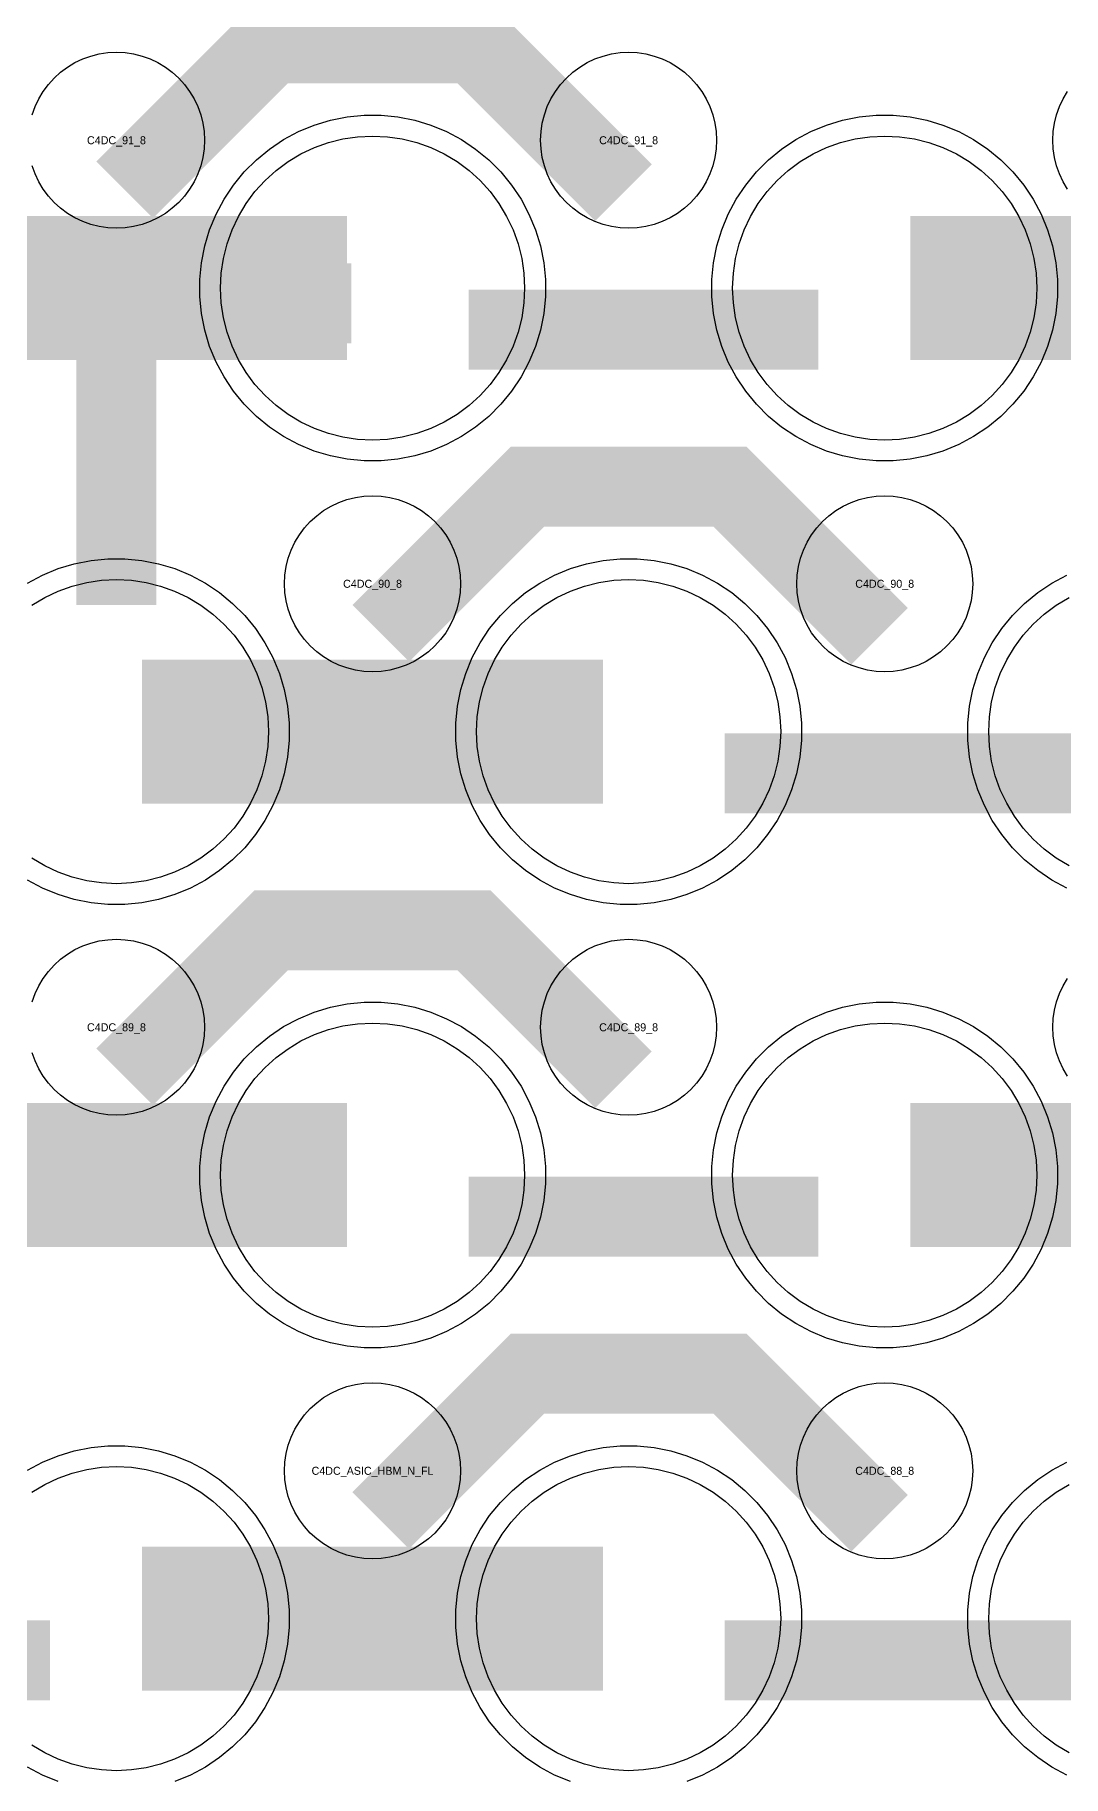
# Model space of a CAD drawing. Extents: x -11880 to 11880, y -14992 to 14992.
# Drawn here: x -9466 to -9144, y -2695 to -2151 of the extents above; entities that cross this region are included whole.
import ezdxf
from ezdxf.enums import TextEntityAlignment as Align

# ---------------------------------------------------------------- set-up
doc = ezdxf.new("R2010")
doc.units = 0
doc.header["$MEASUREMENT"] = 0
for name, color, linetype in [('GDS_775_DT_237', 138, 'CONTINUOUS'), ('RDL1_FS', 34, 'CONTINUOUS'), ('RDL_BS', 160, 'CONTINUOUS')]:
    doc.layers.add(name, color=color, linetype=linetype)

msp = doc.modelspace()

# ---------------------------------------------------------------- linework, layer by layer
at = {"layer": 'RDL1_FS', "color": 11, "true_color": 0xf27172}
for points in [[(-9360, -2277.744), (-9364.657, -2277.515), (-9369.268, -2276.831), (-9373.791, -2275.699), (-9378.181, -2274.127), (-9382.395, -2272.135), (-9386.395, -2269.737), (-9390.14, -2266.959), (-9393.594, -2263.829), (-9396.724, -2260.375), (-9399.502, -2256.63), (-9401.9, -2252.63), (-9403.892, -2248.416), (-9405.464, -2244.026), (-9406.596, -2239.503), (-9407.28, -2234.892), (-9407.509, -2230.235), (-9407.28, -2225.578), (-9406.596, -2220.967), (-9405.464, -2216.444), (-9403.892, -2212.054), (-9401.9, -2207.84), (-9399.502, -2203.84), (-9396.724, -2200.095), (-9393.594, -2196.641), (-9390.14, -2193.511), (-9386.395, -2190.733), (-9382.395, -2188.335), (-9378.181, -2186.343), (-9373.791, -2184.771), (-9369.268, -2183.639), (-9364.657, -2182.955), (-9360, -2182.726), (-9355.343, -2182.955), (-9350.732, -2183.639), (-9346.209, -2184.771), (-9341.819, -2186.343), (-9337.605, -2188.335), (-9333.605, -2190.733), (-9329.86, -2193.511), (-9326.406, -2196.641), (-9323.276, -2200.095), (-9320.498, -2203.84), (-9318.1, -2207.84), (-9316.108, -2212.054), (-9314.536, -2216.444), (-9313.404, -2220.967), (-9312.72, -2225.578), (-9312.491, -2230.235), (-9312.72, -2234.892), (-9313.404, -2239.503), (-9314.536, -2244.026), (-9316.108, -2248.416), (-9318.1, -2252.63), (-9320.498, -2256.63), (-9323.276, -2260.375), (-9326.406, -2263.829), (-9329.86, -2266.959), (-9333.605, -2269.737), (-9337.605, -2272.135), (-9341.819, -2274.127), (-9346.209, -2275.699), (-9350.732, -2276.831), (-9355.343, -2277.515)], [(-9200, -2277.744), (-9204.657, -2277.515), (-9209.268, -2276.831), (-9213.791, -2275.699), (-9218.181, -2274.127), (-9222.395, -2272.135), (-9226.395, -2269.737), (-9230.14, -2266.959), (-9233.594, -2263.829), (-9236.724, -2260.375), (-9239.502, -2256.63), (-9241.9, -2252.63), (-9243.892, -2248.416), (-9245.464, -2244.026), (-9246.596, -2239.503), (-9247.28, -2234.892), (-9247.509, -2230.235), (-9247.28, -2225.578), (-9246.596, -2220.967), (-9245.464, -2216.444), (-9243.892, -2212.054), (-9241.9, -2207.84), (-9239.502, -2203.84), (-9236.724, -2200.095), (-9233.594, -2196.641), (-9230.14, -2193.511), (-9226.395, -2190.733), (-9222.395, -2188.335), (-9218.181, -2186.343), (-9213.791, -2184.771), (-9209.268, -2183.639), (-9204.657, -2182.955), (-9200, -2182.726), (-9195.343, -2182.955), (-9190.732, -2183.639), (-9186.209, -2184.771), (-9181.819, -2186.343), (-9177.605, -2188.335), (-9173.605, -2190.733), (-9169.86, -2193.511), (-9166.406, -2196.641), (-9163.276, -2200.095), (-9160.498, -2203.84), (-9158.1, -2207.84), (-9156.108, -2212.054), (-9154.536, -2216.444), (-9153.404, -2220.967), (-9152.72, -2225.578), (-9152.491, -2230.235), (-9152.72, -2234.892), (-9153.404, -2239.503), (-9154.536, -2244.026), (-9156.108, -2248.416), (-9158.1, -2252.63), (-9160.498, -2256.63), (-9163.276, -2260.375), (-9166.406, -2263.829), (-9169.86, -2266.959), (-9173.605, -2269.737), (-9177.605, -2272.135), (-9181.819, -2274.127), (-9186.209, -2275.699), (-9190.732, -2276.831), (-9195.343, -2277.515)], [(-9280, -2416.309), (-9284.657, -2416.08), (-9289.268, -2415.396), (-9293.791, -2414.264), (-9298.181, -2412.692), (-9302.395, -2410.7), (-9306.395, -2408.302), (-9310.14, -2405.524), (-9313.594, -2402.394), (-9316.724, -2398.94), (-9319.502, -2395.195), (-9321.9, -2391.195), (-9323.892, -2386.981), (-9325.464, -2382.591), (-9326.596, -2378.068), (-9327.28, -2373.457), (-9327.509, -2368.8), (-9327.28, -2364.143), (-9326.596, -2359.532), (-9325.464, -2355.009), (-9323.892, -2350.619), (-9321.9, -2346.405), (-9319.502, -2342.405), (-9316.724, -2338.66), (-9313.594, -2335.206), (-9310.14, -2332.076), (-9306.395, -2329.298), (-9302.395, -2326.9), (-9298.181, -2324.908), (-9293.791, -2323.336), (-9289.268, -2322.204), (-9284.657, -2321.52), (-9280, -2321.291), (-9275.343, -2321.52), (-9270.732, -2322.204), (-9266.209, -2323.336), (-9261.819, -2324.908), (-9257.605, -2326.9), (-9253.605, -2329.298), (-9249.86, -2332.076), (-9246.406, -2335.206), (-9243.276, -2338.66), (-9240.498, -2342.405), (-9238.1, -2346.405), (-9236.108, -2350.619), (-9234.536, -2355.009), (-9233.404, -2359.532), (-9232.72, -2364.143), (-9232.491, -2368.8), (-9232.72, -2373.457), (-9233.404, -2378.068), (-9234.536, -2382.591), (-9236.108, -2386.981), (-9238.1, -2391.195), (-9240.498, -2395.195), (-9243.276, -2398.94), (-9246.406, -2402.394), (-9249.86, -2405.524), (-9253.605, -2408.302), (-9257.605, -2410.7), (-9261.819, -2412.692), (-9266.209, -2414.264), (-9270.732, -2415.396), (-9275.343, -2416.08)]]:
    msp.add_lwpolyline(points, close=True, dxfattribs=at)
for points in [[(-9511.998, -2230.235, 45, 45, 0), (-9439.998, -2230.235, 45, 45, 0)], [(-9439.998, -2230.235, 45, 45, 0), (-9367.998, -2230.235, 45, 45, 0)], [(-9191.998, -2230.235, 45, 45, 0), (-9119.998, -2230.235, 45, 45, 0)], [(-9431.998, -2368.8, 45, 45, 0), (-9359.998, -2368.8, 45, 45, 0)], [(-9359.998, -2368.8, 45, 45, 0), (-9287.998, -2368.8, 45, 45, 0)]]:
    msp.add_lwpolyline(points, format="xyseb", dxfattribs=at)
for points in [[(-9466.395, -2329.298), (-9462.395, -2326.9), (-9458.181, -2324.908), (-9453.791, -2323.336), (-9449.268, -2322.204), (-9444.657, -2321.52), (-9440, -2321.291), (-9435.343, -2321.52), (-9430.732, -2322.204), (-9426.209, -2323.336), (-9421.819, -2324.908), (-9417.605, -2326.9), (-9413.605, -2329.298), (-9409.86, -2332.076), (-9406.406, -2335.206), (-9403.276, -2338.66), (-9400.498, -2342.405), (-9398.1, -2346.405), (-9396.108, -2350.619), (-9394.536, -2355.009), (-9393.404, -2359.532), (-9392.72, -2364.143), (-9392.491, -2368.8), (-9392.72, -2373.457), (-9393.404, -2378.068), (-9394.536, -2382.591), (-9396.108, -2386.981), (-9398.1, -2391.195), (-9400.498, -2395.195), (-9403.276, -2398.94), (-9406.406, -2402.394), (-9409.86, -2405.524), (-9413.605, -2408.302), (-9417.605, -2410.7), (-9421.819, -2412.692), (-9426.209, -2414.264), (-9430.732, -2415.396), (-9435.343, -2416.08), (-9440, -2416.309), (-9444.657, -2416.08), (-9449.268, -2415.396), (-9453.791, -2414.264), (-9458.181, -2412.692), (-9462.395, -2410.7), (-9466.395, -2408.302)], [(-9142.395, -2410.7), (-9146.395, -2408.302), (-9150.14, -2405.524), (-9153.594, -2402.394), (-9156.724, -2398.94), (-9159.502, -2395.195), (-9161.9, -2391.195), (-9163.892, -2386.981), (-9165.464, -2382.591), (-9166.596, -2378.068), (-9167.28, -2373.457), (-9167.509, -2368.8), (-9167.28, -2364.143), (-9166.596, -2359.532), (-9165.464, -2355.009), (-9163.892, -2350.619), (-9161.9, -2346.405), (-9159.502, -2342.405), (-9156.724, -2338.66), (-9153.594, -2335.206), (-9150.14, -2332.076), (-9146.395, -2329.298), (-9142.395, -2326.9)]]:
    msp.add_lwpolyline(points, dxfattribs=at)
at = {"layer": 'RDL1_FS'}
for points in [[(-9360, -2554.869), (-9364.657, -2554.64), (-9369.268, -2553.956), (-9373.791, -2552.824), (-9378.181, -2551.252), (-9382.395, -2549.26), (-9386.395, -2546.862), (-9390.14, -2544.084), (-9393.594, -2540.954), (-9396.724, -2537.5), (-9399.502, -2533.755), (-9401.9, -2529.755), (-9403.892, -2525.541), (-9405.464, -2521.151), (-9406.596, -2516.628), (-9407.28, -2512.017), (-9407.509, -2507.36), (-9407.28, -2502.703), (-9406.596, -2498.092), (-9405.464, -2493.569), (-9403.892, -2489.179), (-9401.9, -2484.965), (-9399.502, -2480.965), (-9396.724, -2477.22), (-9393.594, -2473.766), (-9390.14, -2470.636), (-9386.395, -2467.858), (-9382.395, -2465.46), (-9378.181, -2463.468), (-9373.791, -2461.896), (-9369.268, -2460.764), (-9364.657, -2460.08), (-9360, -2459.851), (-9355.343, -2460.08), (-9350.732, -2460.764), (-9346.209, -2461.896), (-9341.819, -2463.468), (-9337.605, -2465.46), (-9333.605, -2467.858), (-9329.86, -2470.636), (-9326.406, -2473.766), (-9323.276, -2477.22), (-9320.498, -2480.965), (-9318.1, -2484.965), (-9316.108, -2489.179), (-9314.536, -2493.569), (-9313.404, -2498.092), (-9312.72, -2502.703), (-9312.491, -2507.36), (-9312.72, -2512.017), (-9313.404, -2516.628), (-9314.536, -2521.151), (-9316.108, -2525.541), (-9318.1, -2529.755), (-9320.498, -2533.755), (-9323.276, -2537.5), (-9326.406, -2540.954), (-9329.86, -2544.084), (-9333.605, -2546.862), (-9337.605, -2549.26), (-9341.819, -2551.252), (-9346.209, -2552.824), (-9350.732, -2553.956), (-9355.343, -2554.64)], [(-9200, -2554.869), (-9204.657, -2554.64), (-9209.268, -2553.956), (-9213.791, -2552.824), (-9218.181, -2551.252), (-9222.395, -2549.26), (-9226.395, -2546.862), (-9230.14, -2544.084), (-9233.594, -2540.954), (-9236.724, -2537.5), (-9239.502, -2533.755), (-9241.9, -2529.755), (-9243.892, -2525.541), (-9245.464, -2521.151), (-9246.596, -2516.628), (-9247.28, -2512.017), (-9247.509, -2507.36), (-9247.28, -2502.703), (-9246.596, -2498.092), (-9245.464, -2493.569), (-9243.892, -2489.179), (-9241.9, -2484.965), (-9239.502, -2480.965), (-9236.724, -2477.22), (-9233.594, -2473.766), (-9230.14, -2470.636), (-9226.395, -2467.858), (-9222.395, -2465.46), (-9218.181, -2463.468), (-9213.791, -2461.896), (-9209.268, -2460.764), (-9204.657, -2460.08), (-9200, -2459.851), (-9195.343, -2460.08), (-9190.732, -2460.764), (-9186.209, -2461.896), (-9181.819, -2463.468), (-9177.605, -2465.46), (-9173.605, -2467.858), (-9169.86, -2470.636), (-9166.406, -2473.766), (-9163.276, -2477.22), (-9160.498, -2480.965), (-9158.1, -2484.965), (-9156.108, -2489.179), (-9154.536, -2493.569), (-9153.404, -2498.092), (-9152.72, -2502.703), (-9152.491, -2507.36), (-9152.72, -2512.017), (-9153.404, -2516.628), (-9154.536, -2521.151), (-9156.108, -2525.541), (-9158.1, -2529.755), (-9160.498, -2533.755), (-9163.276, -2537.5), (-9166.406, -2540.954), (-9169.86, -2544.084), (-9173.605, -2546.862), (-9177.605, -2549.26), (-9181.819, -2551.252), (-9186.209, -2552.824), (-9190.732, -2553.956), (-9195.343, -2554.64)], [(-9280, -2693.434), (-9284.657, -2693.205), (-9289.268, -2692.521), (-9293.791, -2691.389), (-9298.181, -2689.817), (-9302.395, -2687.825), (-9306.395, -2685.427), (-9310.14, -2682.649), (-9313.594, -2679.519), (-9316.724, -2676.065), (-9319.502, -2672.32), (-9321.9, -2668.32), (-9323.892, -2664.106), (-9325.464, -2659.716), (-9326.596, -2655.193), (-9327.28, -2650.582), (-9327.509, -2645.925), (-9327.28, -2641.268), (-9326.596, -2636.657), (-9325.464, -2632.134), (-9323.892, -2627.744), (-9321.9, -2623.53), (-9319.502, -2619.53), (-9316.724, -2615.785), (-9313.594, -2612.331), (-9310.14, -2609.201), (-9306.395, -2606.423), (-9302.395, -2604.025), (-9298.181, -2602.033), (-9293.791, -2600.461), (-9289.268, -2599.329), (-9284.657, -2598.645), (-9280, -2598.416), (-9275.343, -2598.645), (-9270.732, -2599.329), (-9266.209, -2600.461), (-9261.819, -2602.033), (-9257.605, -2604.025), (-9253.605, -2606.423), (-9249.86, -2609.201), (-9246.406, -2612.331), (-9243.276, -2615.785), (-9240.498, -2619.53), (-9238.1, -2623.53), (-9236.108, -2627.744), (-9234.536, -2632.134), (-9233.404, -2636.657), (-9232.72, -2641.268), (-9232.491, -2645.925), (-9232.72, -2650.582), (-9233.404, -2655.193), (-9234.536, -2659.716), (-9236.108, -2664.106), (-9238.1, -2668.32), (-9240.498, -2672.32), (-9243.276, -2676.065), (-9246.406, -2679.519), (-9249.86, -2682.649), (-9253.605, -2685.427), (-9257.605, -2687.825), (-9261.819, -2689.817), (-9266.209, -2691.389), (-9270.732, -2692.521), (-9275.343, -2693.205)]]:
    msp.add_lwpolyline(points, close=True, dxfattribs=at)
for points in [[(-9511.998, -2507.36, 45, 45, 0), (-9439.998, -2507.36, 45, 45, 0)], [(-9439.998, -2507.36, 45, 45, 0), (-9367.998, -2507.36, 45, 45, 0)], [(-9191.998, -2507.36, 45, 45, 0), (-9119.998, -2507.36, 45, 45, 0)], [(-9431.998, -2645.925, 45, 45, 0), (-9359.998, -2645.925, 45, 45, 0)], [(-9359.998, -2645.925, 45, 45, 0), (-9287.998, -2645.925, 45, 45, 0)]]:
    msp.add_lwpolyline(points, format="xyseb", dxfattribs=at)
for points in [[(-9466.395, -2606.423), (-9462.395, -2604.025), (-9458.181, -2602.033), (-9453.791, -2600.461), (-9449.268, -2599.329), (-9444.657, -2598.645), (-9440, -2598.416), (-9435.343, -2598.645), (-9430.732, -2599.329), (-9426.209, -2600.461), (-9421.819, -2602.033), (-9417.605, -2604.025), (-9413.605, -2606.423), (-9409.86, -2609.201), (-9406.406, -2612.331), (-9403.276, -2615.785), (-9400.498, -2619.53), (-9398.1, -2623.53), (-9396.108, -2627.744), (-9394.536, -2632.134), (-9393.404, -2636.657), (-9392.72, -2641.268), (-9392.491, -2645.925), (-9392.72, -2650.582), (-9393.404, -2655.193), (-9394.536, -2659.716), (-9396.108, -2664.106), (-9398.1, -2668.32), (-9400.498, -2672.32), (-9403.276, -2676.065), (-9406.406, -2679.519), (-9409.86, -2682.649), (-9413.605, -2685.427), (-9417.605, -2687.825), (-9421.819, -2689.817), (-9426.209, -2691.389), (-9430.732, -2692.521), (-9435.343, -2693.205), (-9440, -2693.434), (-9444.657, -2693.205), (-9449.268, -2692.521), (-9453.791, -2691.389), (-9458.181, -2689.817), (-9462.395, -2687.825), (-9466.395, -2685.427)], [(-9142.395, -2687.825), (-9146.395, -2685.427), (-9150.14, -2682.649), (-9153.594, -2679.519), (-9156.724, -2676.065), (-9159.502, -2672.32), (-9161.9, -2668.32), (-9163.892, -2664.106), (-9165.464, -2659.716), (-9166.596, -2655.193), (-9167.28, -2650.582), (-9167.509, -2645.925), (-9167.28, -2641.268), (-9166.596, -2636.657), (-9165.464, -2632.134), (-9163.892, -2627.744), (-9161.9, -2623.53), (-9159.502, -2619.53), (-9156.724, -2615.785), (-9153.594, -2612.331), (-9150.14, -2609.201), (-9146.395, -2606.423), (-9142.395, -2604.025)]]:
    msp.add_lwpolyline(points, dxfattribs=at)
at = {"layer": 'RDL_BS'}
for points in [[(-9437.438, -2199.549, 25, 25, 0), (-9391.623, -2153.734, 25, 25, 0), (-9358.07, -2153.734, 25, 25, 0)], [(-9281.599, -2200.448, 25, 25, 0), (-9328.313, -2153.734, 25, 25, 0), (-9358.071, -2153.734, 25, 25, 0)], [(-9357.438, -2338.114, 25, 25, 0), (-9311.623, -2292.299, 25, 25, 0), (-9278.07, -2292.299, 25, 25, 0)], [(-9201.599, -2339.013, 25, 25, 0), (-9248.313, -2292.299, 25, 25, 0), (-9278.071, -2292.299, 25, 25, 0)], [(-9437.438, -2476.674, 25, 25, 0), (-9391.623, -2430.859, 25, 25, 0), (-9358.07, -2430.859, 25, 25, 0)], [(-9281.599, -2477.573, 25, 25, 0), (-9328.313, -2430.859, 25, 25, 0), (-9358.071, -2430.859, 25, 25, 0)], [(-9329.984, -2520.373, 25, 25, 0), (-9220.719, -2520.373, 25, 25, 0)], [(-9357.438, -2615.239, 25, 25, 0), (-9311.623, -2569.424, 25, 25, 0), (-9278.07, -2569.424, 25, 25, 0)], [(-9201.599, -2616.138, 25, 25, 0), (-9248.313, -2569.424, 25, 25, 0), (-9278.071, -2569.424, 25, 25, 0)], [(-9569.984, -2658.938, 25, 25, 0), (-9460.719, -2658.938, 25, 25, 0)], [(-9249.984, -2658.938, 25, 25, 0), (-9140.719, -2658.938, 25, 25, 0)]]:
    msp.add_lwpolyline(points, format="xyseb", dxfattribs=at)
for points in [[(-9466.309, -2176.063), (-9465.402, -2173.528), (-9464.25, -2171.091), (-9462.857, -2168.767), (-9461.254, -2166.604), (-9459.442, -2164.605), (-9457.443, -2162.793), (-9455.28, -2161.19), (-9452.956, -2159.797), (-9450.519, -2158.645), (-9447.984, -2157.738), (-9445.365, -2157.081), (-9442.693, -2156.685), (-9440, -2156.553), (-9437.307, -2156.685), (-9434.635, -2157.081), (-9432.016, -2157.738), (-9429.481, -2158.645), (-9427.044, -2159.797), (-9424.72, -2161.19), (-9422.557, -2162.793), (-9420.558, -2164.605), (-9418.746, -2166.604), (-9417.143, -2168.767), (-9415.75, -2171.091), (-9414.598, -2173.528), (-9413.691, -2176.063), (-9413.034, -2178.682), (-9412.638, -2181.354), (-9412.506, -2184.047), (-9412.638, -2186.74), (-9413.034, -2189.412), (-9413.691, -2192.031), (-9414.598, -2194.566), (-9415.75, -2197.003), (-9417.143, -2199.327), (-9418.746, -2201.49), (-9420.558, -2203.489), (-9422.557, -2205.301), (-9424.72, -2206.904), (-9427.044, -2208.297), (-9429.481, -2209.449), (-9432.016, -2210.356), (-9434.635, -2211.013), (-9437.307, -2211.409), (-9440, -2211.541), (-9442.693, -2211.409), (-9445.365, -2211.013), (-9447.984, -2210.356), (-9450.519, -2209.449), (-9452.956, -2208.297), (-9455.28, -2206.904), (-9457.443, -2205.301), (-9459.442, -2203.489), (-9461.254, -2201.49), (-9462.857, -2199.327), (-9464.25, -2197.003), (-9465.402, -2194.566), (-9466.309, -2192.031)], [(-9142.857, -2199.327), (-9144.25, -2197.003), (-9145.402, -2194.566), (-9146.309, -2192.031), (-9146.966, -2189.412), (-9147.362, -2186.74), (-9147.494, -2184.047), (-9147.362, -2181.354), (-9146.966, -2178.682), (-9146.309, -2176.063), (-9145.402, -2173.528), (-9144.25, -2171.091), (-9142.857, -2168.767)], [(-9466.309, -2453.188), (-9465.402, -2450.653), (-9464.25, -2448.216), (-9462.857, -2445.892), (-9461.254, -2443.729), (-9459.442, -2441.73), (-9457.443, -2439.918), (-9455.28, -2438.315), (-9452.956, -2436.922), (-9450.519, -2435.77), (-9447.984, -2434.863), (-9445.365, -2434.206), (-9442.693, -2433.81), (-9440, -2433.678), (-9437.307, -2433.81), (-9434.635, -2434.206), (-9432.016, -2434.863), (-9429.481, -2435.77), (-9427.044, -2436.922), (-9424.72, -2438.315), (-9422.557, -2439.918), (-9420.558, -2441.73), (-9418.746, -2443.729), (-9417.143, -2445.892), (-9415.75, -2448.216), (-9414.598, -2450.653), (-9413.691, -2453.188), (-9413.034, -2455.807), (-9412.638, -2458.479), (-9412.506, -2461.172), (-9412.638, -2463.865), (-9413.034, -2466.537), (-9413.691, -2469.156), (-9414.598, -2471.691), (-9415.75, -2474.128), (-9417.143, -2476.452), (-9418.746, -2478.615), (-9420.558, -2480.614), (-9422.557, -2482.426), (-9424.72, -2484.029), (-9427.044, -2485.422), (-9429.481, -2486.574), (-9432.016, -2487.481), (-9434.635, -2488.138), (-9437.307, -2488.534), (-9440, -2488.666), (-9442.693, -2488.534), (-9445.365, -2488.138), (-9447.984, -2487.481), (-9450.519, -2486.574), (-9452.956, -2485.422), (-9455.28, -2484.029), (-9457.443, -2482.426), (-9459.442, -2480.614), (-9461.254, -2478.615), (-9462.857, -2476.452), (-9464.25, -2474.128), (-9465.402, -2471.691), (-9466.309, -2469.156)], [(-9142.857, -2476.452), (-9144.25, -2474.128), (-9145.402, -2471.691), (-9146.309, -2469.156), (-9146.966, -2466.537), (-9147.362, -2463.865), (-9147.494, -2461.172), (-9147.362, -2458.479), (-9146.966, -2455.807), (-9146.309, -2453.188), (-9145.402, -2450.653), (-9144.25, -2448.216), (-9142.857, -2445.892)], [(-9467.777, -2599.542), (-9463.115, -2597.05), (-9458.205, -2595.019), (-9453.165, -2593.488), (-9447.938, -2592.442), (-9442.644, -2591.925), (-9437.356, -2591.925), (-9432.062, -2592.442), (-9426.835, -2593.488), (-9421.795, -2595.019), (-9416.885, -2597.05), (-9412.223, -2599.542), (-9407.809, -2602.489), (-9403.708, -2605.851), (-9399.926, -2609.633), (-9396.564, -2613.734), (-9393.617, -2618.148), (-9391.125, -2622.81), (-9389.094, -2627.72), (-9387.563, -2632.76), (-9386.517, -2637.987), (-9386, -2643.281), (-9386, -2648.569), (-9386.517, -2653.863), (-9387.563, -2659.09), (-9389.094, -2664.13), (-9391.125, -2669.04), (-9393.617, -2673.702), (-9396.564, -2678.116), (-9399.926, -2682.217), (-9403.708, -2685.999), (-9407.809, -2689.361), (-9412.223, -2692.308), (-9416.885, -2694.8), (-9421.795, -2696.831)], [(-9298.205, -2696.831), (-9303.115, -2694.8), (-9307.777, -2692.308), (-9312.191, -2689.361), (-9316.292, -2685.999), (-9320.074, -2682.217), (-9323.436, -2678.116), (-9326.383, -2673.702), (-9328.875, -2669.04), (-9330.906, -2664.13), (-9332.437, -2659.09), (-9333.483, -2653.863), (-9334, -2648.569), (-9334, -2643.281), (-9333.483, -2637.987), (-9332.437, -2632.76), (-9330.906, -2627.72), (-9328.875, -2622.81), (-9326.383, -2618.148), (-9323.436, -2613.734), (-9320.074, -2609.633), (-9316.292, -2605.851), (-9312.191, -2602.489), (-9307.777, -2599.542), (-9303.115, -2597.05), (-9298.205, -2595.019), (-9293.165, -2593.488), (-9287.938, -2592.442), (-9282.644, -2591.925), (-9277.356, -2591.925), (-9272.062, -2592.442), (-9266.835, -2593.488), (-9261.795, -2595.019), (-9256.885, -2597.05), (-9252.223, -2599.542), (-9247.809, -2602.489), (-9243.708, -2605.851), (-9239.926, -2609.633), (-9236.564, -2613.734), (-9233.617, -2618.148), (-9231.125, -2622.81), (-9229.094, -2627.72), (-9227.563, -2632.76), (-9226.517, -2637.987), (-9226, -2643.281), (-9226, -2648.569), (-9226.517, -2653.863), (-9227.563, -2659.09), (-9229.094, -2664.13), (-9231.125, -2669.04), (-9233.617, -2673.702), (-9236.564, -2678.116), (-9239.926, -2682.217), (-9243.708, -2685.999), (-9247.809, -2689.361), (-9252.223, -2692.308), (-9256.885, -2694.8), (-9261.795, -2696.831)], [(-9143.115, -2694.8), (-9147.777, -2692.308), (-9152.191, -2689.361), (-9156.292, -2685.999), (-9160.074, -2682.217), (-9163.436, -2678.116), (-9166.383, -2673.702), (-9168.875, -2669.04), (-9170.906, -2664.13), (-9172.437, -2659.09), (-9173.483, -2653.863), (-9174, -2648.569), (-9174, -2643.281), (-9173.483, -2637.987), (-9172.437, -2632.76), (-9170.906, -2627.72), (-9168.875, -2622.81), (-9166.383, -2618.148), (-9163.436, -2613.734), (-9160.074, -2609.633), (-9156.292, -2605.851), (-9152.191, -2602.489), (-9147.777, -2599.542), (-9143.115, -2597.05)], [(-9458.205, -2696.831), (-9463.115, -2694.8), (-9467.777, -2692.308)]]:
    msp.add_lwpolyline(points, dxfattribs=at)
for points in [[(-9280, -2211.541), (-9282.693, -2211.409), (-9285.365, -2211.013), (-9287.984, -2210.356), (-9290.519, -2209.449), (-9292.956, -2208.297), (-9295.28, -2206.904), (-9297.443, -2205.301), (-9299.442, -2203.489), (-9301.254, -2201.49), (-9302.857, -2199.327), (-9304.25, -2197.003), (-9305.402, -2194.566), (-9306.309, -2192.031), (-9306.966, -2189.412), (-9307.362, -2186.74), (-9307.494, -2184.047), (-9307.362, -2181.354), (-9306.966, -2178.682), (-9306.309, -2176.063), (-9305.402, -2173.528), (-9304.25, -2171.091), (-9302.857, -2168.767), (-9301.254, -2166.604), (-9299.442, -2164.605), (-9297.443, -2162.793), (-9295.28, -2161.19), (-9292.956, -2159.797), (-9290.519, -2158.645), (-9287.984, -2157.738), (-9285.365, -2157.081), (-9282.693, -2156.685), (-9280, -2156.553), (-9277.307, -2156.685), (-9274.635, -2157.081), (-9272.016, -2157.738), (-9269.481, -2158.645), (-9267.044, -2159.797), (-9264.72, -2161.19), (-9262.557, -2162.793), (-9260.558, -2164.605), (-9258.746, -2166.604), (-9257.143, -2168.767), (-9255.75, -2171.091), (-9254.598, -2173.528), (-9253.691, -2176.063), (-9253.034, -2178.682), (-9252.638, -2181.354), (-9252.506, -2184.047), (-9252.638, -2186.74), (-9253.034, -2189.412), (-9253.691, -2192.031), (-9254.598, -2194.566), (-9255.75, -2197.003), (-9257.143, -2199.327), (-9258.746, -2201.49), (-9260.558, -2203.489), (-9262.557, -2205.301), (-9264.72, -2206.904), (-9267.044, -2208.297), (-9269.481, -2209.449), (-9272.016, -2210.356), (-9274.635, -2211.013), (-9277.307, -2211.409)], [(-9360, -2350.106), (-9362.693, -2349.974), (-9365.365, -2349.578), (-9367.984, -2348.921), (-9370.519, -2348.014), (-9372.956, -2346.862), (-9375.28, -2345.469), (-9377.443, -2343.866), (-9379.442, -2342.054), (-9381.254, -2340.055), (-9382.857, -2337.892), (-9384.25, -2335.568), (-9385.402, -2333.131), (-9386.309, -2330.596), (-9386.966, -2327.977), (-9387.362, -2325.305), (-9387.494, -2322.612), (-9387.362, -2319.919), (-9386.966, -2317.247), (-9386.309, -2314.628), (-9385.402, -2312.093), (-9384.25, -2309.656), (-9382.857, -2307.332), (-9381.254, -2305.169), (-9379.442, -2303.17), (-9377.443, -2301.358), (-9375.28, -2299.755), (-9372.956, -2298.362), (-9370.519, -2297.21), (-9367.984, -2296.303), (-9365.365, -2295.646), (-9362.693, -2295.25), (-9360, -2295.118), (-9357.307, -2295.25), (-9354.635, -2295.646), (-9352.016, -2296.303), (-9349.481, -2297.21), (-9347.044, -2298.362), (-9344.72, -2299.755), (-9342.557, -2301.358), (-9340.558, -2303.17), (-9338.746, -2305.169), (-9337.143, -2307.332), (-9335.75, -2309.656), (-9334.598, -2312.093), (-9333.691, -2314.628), (-9333.034, -2317.247), (-9332.638, -2319.919), (-9332.506, -2322.612), (-9332.638, -2325.305), (-9333.034, -2327.977), (-9333.691, -2330.596), (-9334.598, -2333.131), (-9335.75, -2335.568), (-9337.143, -2337.892), (-9338.746, -2340.055), (-9340.558, -2342.054), (-9342.557, -2343.866), (-9344.72, -2345.469), (-9347.044, -2346.862), (-9349.481, -2348.014), (-9352.016, -2348.921), (-9354.635, -2349.578), (-9357.307, -2349.974)], [(-9200, -2350.106), (-9202.693, -2349.974), (-9205.365, -2349.578), (-9207.984, -2348.921), (-9210.519, -2348.014), (-9212.956, -2346.862), (-9215.28, -2345.469), (-9217.443, -2343.866), (-9219.442, -2342.054), (-9221.254, -2340.055), (-9222.857, -2337.892), (-9224.25, -2335.568), (-9225.402, -2333.131), (-9226.309, -2330.596), (-9226.966, -2327.977), (-9227.362, -2325.305), (-9227.494, -2322.612), (-9227.362, -2319.919), (-9226.966, -2317.247), (-9226.309, -2314.628), (-9225.402, -2312.093), (-9224.25, -2309.656), (-9222.857, -2307.332), (-9221.254, -2305.169), (-9219.442, -2303.17), (-9217.443, -2301.358), (-9215.28, -2299.755), (-9212.956, -2298.362), (-9210.519, -2297.21), (-9207.984, -2296.303), (-9205.365, -2295.646), (-9202.693, -2295.25), (-9200, -2295.118), (-9197.307, -2295.25), (-9194.635, -2295.646), (-9192.016, -2296.303), (-9189.481, -2297.21), (-9187.044, -2298.362), (-9184.72, -2299.755), (-9182.557, -2301.358), (-9180.558, -2303.17), (-9178.746, -2305.169), (-9177.143, -2307.332), (-9175.75, -2309.656), (-9174.598, -2312.093), (-9173.691, -2314.628), (-9173.034, -2317.247), (-9172.638, -2319.919), (-9172.506, -2322.612), (-9172.638, -2325.305), (-9173.034, -2327.977), (-9173.691, -2330.596), (-9174.598, -2333.131), (-9175.75, -2335.568), (-9177.143, -2337.892), (-9178.746, -2340.055), (-9180.558, -2342.054), (-9182.557, -2343.866), (-9184.72, -2345.469), (-9187.044, -2346.862), (-9189.481, -2348.014), (-9192.016, -2348.921), (-9194.635, -2349.578), (-9197.307, -2349.974)], [(-9280, -2488.666), (-9282.693, -2488.534), (-9285.365, -2488.138), (-9287.984, -2487.481), (-9290.519, -2486.574), (-9292.956, -2485.422), (-9295.28, -2484.029), (-9297.443, -2482.426), (-9299.442, -2480.614), (-9301.254, -2478.615), (-9302.857, -2476.452), (-9304.25, -2474.128), (-9305.402, -2471.691), (-9306.309, -2469.156), (-9306.966, -2466.537), (-9307.362, -2463.865), (-9307.494, -2461.172), (-9307.362, -2458.479), (-9306.966, -2455.807), (-9306.309, -2453.188), (-9305.402, -2450.653), (-9304.25, -2448.216), (-9302.857, -2445.892), (-9301.254, -2443.729), (-9299.442, -2441.73), (-9297.443, -2439.918), (-9295.28, -2438.315), (-9292.956, -2436.922), (-9290.519, -2435.77), (-9287.984, -2434.863), (-9285.365, -2434.206), (-9282.693, -2433.81), (-9280, -2433.678), (-9277.307, -2433.81), (-9274.635, -2434.206), (-9272.016, -2434.863), (-9269.481, -2435.77), (-9267.044, -2436.922), (-9264.72, -2438.315), (-9262.557, -2439.918), (-9260.558, -2441.73), (-9258.746, -2443.729), (-9257.143, -2445.892), (-9255.75, -2448.216), (-9254.598, -2450.653), (-9253.691, -2453.188), (-9253.034, -2455.807), (-9252.638, -2458.479), (-9252.506, -2461.172), (-9252.638, -2463.865), (-9253.034, -2466.537), (-9253.691, -2469.156), (-9254.598, -2471.691), (-9255.75, -2474.128), (-9257.143, -2476.452), (-9258.746, -2478.615), (-9260.558, -2480.614), (-9262.557, -2482.426), (-9264.72, -2484.029), (-9267.044, -2485.422), (-9269.481, -2486.574), (-9272.016, -2487.481), (-9274.635, -2488.138), (-9277.307, -2488.534)], [(-9362.644, -2561.36), (-9367.938, -2560.843), (-9373.165, -2559.797), (-9378.205, -2558.266), (-9383.115, -2556.235), (-9387.777, -2553.743), (-9392.191, -2550.796), (-9396.292, -2547.434), (-9400.074, -2543.652), (-9403.436, -2539.551), (-9406.383, -2535.137), (-9408.875, -2530.475), (-9410.906, -2525.565), (-9412.437, -2520.525), (-9413.483, -2515.298), (-9414, -2510.004), (-9414, -2504.716), (-9413.483, -2499.422), (-9412.437, -2494.195), (-9410.906, -2489.155), (-9408.875, -2484.245), (-9406.383, -2479.583), (-9403.436, -2475.169), (-9400.074, -2471.068), (-9396.292, -2467.286), (-9392.191, -2463.924), (-9387.777, -2460.977), (-9383.115, -2458.485), (-9378.205, -2456.454), (-9373.165, -2454.923), (-9367.938, -2453.877), (-9362.644, -2453.36), (-9357.356, -2453.36), (-9352.062, -2453.877), (-9346.835, -2454.923), (-9341.795, -2456.454), (-9336.885, -2458.485), (-9332.223, -2460.977), (-9327.809, -2463.924), (-9323.708, -2467.286), (-9319.926, -2471.068), (-9316.564, -2475.169), (-9313.617, -2479.583), (-9311.125, -2484.245), (-9309.094, -2489.155), (-9307.563, -2494.195), (-9306.517, -2499.422), (-9306, -2504.716), (-9306, -2510.004), (-9306.517, -2515.298), (-9307.563, -2520.525), (-9309.094, -2525.565), (-9311.125, -2530.475), (-9313.617, -2535.137), (-9316.564, -2539.551), (-9319.926, -2543.652), (-9323.708, -2547.434), (-9327.809, -2550.796), (-9332.223, -2553.743), (-9336.885, -2556.235), (-9341.795, -2558.266), (-9346.835, -2559.797), (-9352.062, -2560.843), (-9357.356, -2561.36)], [(-9202.644, -2561.36), (-9207.938, -2560.843), (-9213.165, -2559.797), (-9218.205, -2558.266), (-9223.115, -2556.235), (-9227.777, -2553.743), (-9232.191, -2550.796), (-9236.292, -2547.434), (-9240.074, -2543.652), (-9243.436, -2539.551), (-9246.383, -2535.137), (-9248.875, -2530.475), (-9250.906, -2525.565), (-9252.437, -2520.525), (-9253.483, -2515.298), (-9254, -2510.004), (-9254, -2504.716), (-9253.483, -2499.422), (-9252.437, -2494.195), (-9250.906, -2489.155), (-9248.875, -2484.245), (-9246.383, -2479.583), (-9243.436, -2475.169), (-9240.074, -2471.068), (-9236.292, -2467.286), (-9232.191, -2463.924), (-9227.777, -2460.977), (-9223.115, -2458.485), (-9218.205, -2456.454), (-9213.165, -2454.923), (-9207.938, -2453.877), (-9202.644, -2453.36), (-9197.356, -2453.36), (-9192.062, -2453.877), (-9186.835, -2454.923), (-9181.795, -2456.454), (-9176.885, -2458.485), (-9172.223, -2460.977), (-9167.809, -2463.924), (-9163.708, -2467.286), (-9159.926, -2471.068), (-9156.564, -2475.169), (-9153.617, -2479.583), (-9151.125, -2484.245), (-9149.094, -2489.155), (-9147.563, -2494.195), (-9146.517, -2499.422), (-9146, -2504.716), (-9146, -2510.004), (-9146.517, -2515.298), (-9147.563, -2520.525), (-9149.094, -2525.565), (-9151.125, -2530.475), (-9153.617, -2535.137), (-9156.564, -2539.551), (-9159.926, -2543.652), (-9163.708, -2547.434), (-9167.809, -2550.796), (-9172.223, -2553.743), (-9176.885, -2556.235), (-9181.795, -2558.266), (-9186.835, -2559.797), (-9192.062, -2560.843), (-9197.356, -2561.36)], [(-9360, -2627.231), (-9362.693, -2627.099), (-9365.365, -2626.703), (-9367.984, -2626.046), (-9370.519, -2625.139), (-9372.956, -2623.987), (-9375.28, -2622.594), (-9377.443, -2620.991), (-9379.442, -2619.179), (-9381.254, -2617.18), (-9382.857, -2615.017), (-9384.25, -2612.693), (-9385.402, -2610.256), (-9386.309, -2607.721), (-9386.966, -2605.102), (-9387.362, -2602.43), (-9387.494, -2599.737), (-9387.362, -2597.044), (-9386.966, -2594.372), (-9386.309, -2591.753), (-9385.402, -2589.218), (-9384.25, -2586.781), (-9382.857, -2584.457), (-9381.254, -2582.294), (-9379.442, -2580.295), (-9377.443, -2578.483), (-9375.28, -2576.88), (-9372.956, -2575.487), (-9370.519, -2574.335), (-9367.984, -2573.428), (-9365.365, -2572.771), (-9362.693, -2572.375), (-9360, -2572.243), (-9357.307, -2572.375), (-9354.635, -2572.771), (-9352.016, -2573.428), (-9349.481, -2574.335), (-9347.044, -2575.487), (-9344.72, -2576.88), (-9342.557, -2578.483), (-9340.558, -2580.295), (-9338.746, -2582.294), (-9337.143, -2584.457), (-9335.75, -2586.781), (-9334.598, -2589.218), (-9333.691, -2591.753), (-9333.034, -2594.372), (-9332.638, -2597.044), (-9332.506, -2599.737), (-9332.638, -2602.43), (-9333.034, -2605.102), (-9333.691, -2607.721), (-9334.598, -2610.256), (-9335.75, -2612.693), (-9337.143, -2615.017), (-9338.746, -2617.18), (-9340.558, -2619.179), (-9342.557, -2620.991), (-9344.72, -2622.594), (-9347.044, -2623.987), (-9349.481, -2625.139), (-9352.016, -2626.046), (-9354.635, -2626.703), (-9357.307, -2627.099)], [(-9200, -2627.231), (-9202.693, -2627.099), (-9205.365, -2626.703), (-9207.984, -2626.046), (-9210.519, -2625.139), (-9212.956, -2623.987), (-9215.28, -2622.594), (-9217.443, -2620.991), (-9219.442, -2619.179), (-9221.254, -2617.18), (-9222.857, -2615.017), (-9224.25, -2612.693), (-9225.402, -2610.256), (-9226.309, -2607.721), (-9226.966, -2605.102), (-9227.362, -2602.43), (-9227.494, -2599.737), (-9227.362, -2597.044), (-9226.966, -2594.372), (-9226.309, -2591.753), (-9225.402, -2589.218), (-9224.25, -2586.781), (-9222.857, -2584.457), (-9221.254, -2582.294), (-9219.442, -2580.295), (-9217.443, -2578.483), (-9215.28, -2576.88), (-9212.956, -2575.487), (-9210.519, -2574.335), (-9207.984, -2573.428), (-9205.365, -2572.771), (-9202.693, -2572.375), (-9200, -2572.243), (-9197.307, -2572.375), (-9194.635, -2572.771), (-9192.016, -2573.428), (-9189.481, -2574.335), (-9187.044, -2575.487), (-9184.72, -2576.88), (-9182.557, -2578.483), (-9180.558, -2580.295), (-9178.746, -2582.294), (-9177.143, -2584.457), (-9175.75, -2586.781), (-9174.598, -2589.218), (-9173.691, -2591.753), (-9173.034, -2594.372), (-9172.638, -2597.044), (-9172.506, -2599.737), (-9172.638, -2602.43), (-9173.034, -2605.102), (-9173.691, -2607.721), (-9174.598, -2610.256), (-9175.75, -2612.693), (-9177.143, -2615.017), (-9178.746, -2617.18), (-9180.558, -2619.179), (-9182.557, -2620.991), (-9184.72, -2622.594), (-9187.044, -2623.987), (-9189.481, -2625.139), (-9192.016, -2626.046), (-9194.635, -2626.703), (-9197.307, -2627.099)]]:
    msp.add_lwpolyline(points, close=True, dxfattribs=at)
at = {"layer": 'RDL_BS', "color": 11, "true_color": 0xf27172}
for points in [[(-9362.644, -2284.235), (-9367.938, -2283.718), (-9373.165, -2282.672), (-9378.205, -2281.141), (-9383.115, -2279.11), (-9387.777, -2276.618), (-9392.191, -2273.671), (-9396.292, -2270.309), (-9400.074, -2266.527), (-9403.436, -2262.426), (-9406.383, -2258.012), (-9408.875, -2253.35), (-9410.906, -2248.44), (-9412.437, -2243.4), (-9413.483, -2238.173), (-9414, -2232.879), (-9414, -2227.591), (-9413.483, -2222.297), (-9412.437, -2217.07), (-9410.906, -2212.03), (-9408.875, -2207.12), (-9406.383, -2202.458), (-9403.436, -2198.044), (-9400.074, -2193.943), (-9396.292, -2190.161), (-9392.191, -2186.799), (-9387.777, -2183.852), (-9383.115, -2181.36), (-9378.205, -2179.329), (-9373.165, -2177.798), (-9367.938, -2176.752), (-9362.644, -2176.235), (-9357.356, -2176.235), (-9352.062, -2176.752), (-9346.835, -2177.798), (-9341.795, -2179.329), (-9336.885, -2181.36), (-9332.223, -2183.852), (-9327.809, -2186.799), (-9323.708, -2190.161), (-9319.926, -2193.943), (-9316.564, -2198.044), (-9313.617, -2202.458), (-9311.125, -2207.12), (-9309.094, -2212.03), (-9307.563, -2217.07), (-9306.517, -2222.297), (-9306, -2227.591), (-9306, -2232.879), (-9306.517, -2238.173), (-9307.563, -2243.4), (-9309.094, -2248.44), (-9311.125, -2253.35), (-9313.617, -2258.012), (-9316.564, -2262.426), (-9319.926, -2266.527), (-9323.708, -2270.309), (-9327.809, -2273.671), (-9332.223, -2276.618), (-9336.885, -2279.11), (-9341.795, -2281.141), (-9346.835, -2282.672), (-9352.062, -2283.718), (-9357.356, -2284.235)], [(-9202.644, -2284.235), (-9207.938, -2283.718), (-9213.165, -2282.672), (-9218.205, -2281.141), (-9223.115, -2279.11), (-9227.777, -2276.618), (-9232.191, -2273.671), (-9236.292, -2270.309), (-9240.074, -2266.527), (-9243.436, -2262.426), (-9246.383, -2258.012), (-9248.875, -2253.35), (-9250.906, -2248.44), (-9252.437, -2243.4), (-9253.483, -2238.173), (-9254, -2232.879), (-9254, -2227.591), (-9253.483, -2222.297), (-9252.437, -2217.07), (-9250.906, -2212.03), (-9248.875, -2207.12), (-9246.383, -2202.458), (-9243.436, -2198.044), (-9240.074, -2193.943), (-9236.292, -2190.161), (-9232.191, -2186.799), (-9227.777, -2183.852), (-9223.115, -2181.36), (-9218.205, -2179.329), (-9213.165, -2177.798), (-9207.938, -2176.752), (-9202.644, -2176.235), (-9197.356, -2176.235), (-9192.062, -2176.752), (-9186.835, -2177.798), (-9181.795, -2179.329), (-9176.885, -2181.36), (-9172.223, -2183.852), (-9167.809, -2186.799), (-9163.708, -2190.161), (-9159.926, -2193.943), (-9156.564, -2198.044), (-9153.617, -2202.458), (-9151.125, -2207.12), (-9149.094, -2212.03), (-9147.563, -2217.07), (-9146.517, -2222.297), (-9146, -2227.591), (-9146, -2232.879), (-9146.517, -2238.173), (-9147.563, -2243.4), (-9149.094, -2248.44), (-9151.125, -2253.35), (-9153.617, -2258.012), (-9156.564, -2262.426), (-9159.926, -2266.527), (-9163.708, -2270.309), (-9167.809, -2273.671), (-9172.223, -2276.618), (-9176.885, -2279.11), (-9181.795, -2281.141), (-9186.835, -2282.672), (-9192.062, -2283.718), (-9197.356, -2284.235)], [(-9282.644, -2422.8), (-9287.938, -2422.283), (-9293.165, -2421.237), (-9298.205, -2419.706), (-9303.115, -2417.675), (-9307.777, -2415.183), (-9312.191, -2412.236), (-9316.292, -2408.874), (-9320.074, -2405.092), (-9323.436, -2400.991), (-9326.383, -2396.577), (-9328.875, -2391.915), (-9330.906, -2387.005), (-9332.437, -2381.965), (-9333.483, -2376.738), (-9334, -2371.444), (-9334, -2366.156), (-9333.483, -2360.862), (-9332.437, -2355.635), (-9330.906, -2350.595), (-9328.875, -2345.685), (-9326.383, -2341.023), (-9323.436, -2336.609), (-9320.074, -2332.508), (-9316.292, -2328.726), (-9312.191, -2325.364), (-9307.777, -2322.417), (-9303.115, -2319.925), (-9298.205, -2317.894), (-9293.165, -2316.363), (-9287.938, -2315.317), (-9282.644, -2314.8), (-9277.356, -2314.8), (-9272.062, -2315.317), (-9266.835, -2316.363), (-9261.795, -2317.894), (-9256.885, -2319.925), (-9252.223, -2322.417), (-9247.809, -2325.364), (-9243.708, -2328.726), (-9239.926, -2332.508), (-9236.564, -2336.609), (-9233.617, -2341.023), (-9231.125, -2345.685), (-9229.094, -2350.595), (-9227.563, -2355.635), (-9226.517, -2360.862), (-9226, -2366.156), (-9226, -2371.444), (-9226.517, -2376.738), (-9227.563, -2381.965), (-9229.094, -2387.005), (-9231.125, -2391.915), (-9233.617, -2396.577), (-9236.564, -2400.991), (-9239.926, -2405.092), (-9243.708, -2408.874), (-9247.809, -2412.236), (-9252.223, -2415.183), (-9256.885, -2417.675), (-9261.795, -2419.706), (-9266.835, -2421.237), (-9272.062, -2422.283), (-9277.356, -2422.8)]]:
    msp.add_lwpolyline(points, close=True, dxfattribs=at)
for points in [[(-9440, -2329.261, 25, 25, 0), (-9440, -2222.484, 25, 25, 0)], [(-9452.5, -2234.984, 25, 25, 0), (-9366.667, -2234.984, 25, 25, 0)], [(-9329.984, -2243.248, 25, 25, 0), (-9220.719, -2243.248, 25, 25, 0)], [(-9249.984, -2381.813, 25, 25, 0), (-9140.719, -2381.813, 25, 25, 0)]]:
    msp.add_lwpolyline(points, format="xyseb", dxfattribs=at)
for points in [[(-9467.777, -2322.417), (-9463.115, -2319.925), (-9458.205, -2317.894), (-9453.165, -2316.363), (-9447.938, -2315.317), (-9442.644, -2314.8), (-9437.356, -2314.8), (-9432.062, -2315.317), (-9426.835, -2316.363), (-9421.795, -2317.894), (-9416.885, -2319.925), (-9412.223, -2322.417), (-9407.809, -2325.364), (-9403.708, -2328.726), (-9399.926, -2332.508), (-9396.564, -2336.609), (-9393.617, -2341.023), (-9391.125, -2345.685), (-9389.094, -2350.595), (-9387.563, -2355.635), (-9386.517, -2360.862), (-9386, -2366.156), (-9386, -2371.444), (-9386.517, -2376.738), (-9387.563, -2381.965), (-9389.094, -2387.005), (-9391.125, -2391.915), (-9393.617, -2396.577), (-9396.564, -2400.991), (-9399.926, -2405.092), (-9403.708, -2408.874), (-9407.809, -2412.236), (-9412.223, -2415.183), (-9416.885, -2417.675), (-9421.795, -2419.706), (-9426.835, -2421.237), (-9432.062, -2422.283), (-9437.356, -2422.8), (-9442.644, -2422.8), (-9447.938, -2422.283), (-9453.165, -2421.237), (-9458.205, -2419.706), (-9463.115, -2417.675), (-9467.777, -2415.183)], [(-9143.115, -2417.675), (-9147.777, -2415.183), (-9152.191, -2412.236), (-9156.292, -2408.874), (-9160.074, -2405.092), (-9163.436, -2400.991), (-9166.383, -2396.577), (-9168.875, -2391.915), (-9170.906, -2387.005), (-9172.437, -2381.965), (-9173.483, -2376.738), (-9174, -2371.444), (-9174, -2366.156), (-9173.483, -2360.862), (-9172.437, -2355.635), (-9170.906, -2350.595), (-9168.875, -2345.685), (-9166.383, -2341.023), (-9163.436, -2336.609), (-9160.074, -2332.508), (-9156.292, -2328.726), (-9152.191, -2325.364), (-9147.777, -2322.417), (-9143.115, -2319.925)]]:
    msp.add_lwpolyline(points, dxfattribs=at)

# ---------------------------------------------------------------- texts
at = {"layer": 'GDS_775_DT_237'}
for s, p in [('C4DC_91_8', (-9440, -2184.047)), ('C4DC_91_8', (-9440, -2184.047)), ('C4DC_91_8', (-9280, -2184.047)), ('C4DC_91_8', (-9280, -2184.047)), ('C4DC_90_8', (-9360, -2322.612)), ('C4DC_90_8', (-9360, -2322.612)), ('C4DC_90_8', (-9200, -2322.612)), ('C4DC_90_8', (-9200, -2322.612)), ('C4DC_89_8', (-9440, -2461.172)), ('C4DC_89_8', (-9440, -2461.172)), ('C4DC_89_8', (-9280, -2461.172)), ('C4DC_89_8', (-9280, -2461.172)), ('C4DC_ASIC_HBM_N_FL', (-9360, -2599.737)), ('C4DC_ASIC_HBM_N_FL', (-9360, -2599.737)), ('C4DC_88_8', (-9200, -2599.737)), ('C4DC_88_8', (-9200, -2599.737))]:
    msp.add_text(s, height=2.5, dxfattribs=at).set_placement(p, align=Align.MIDDLE_CENTER)

doc.saveas('drawing.dxf')
